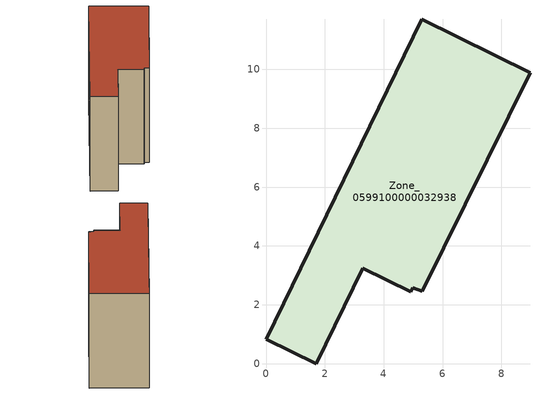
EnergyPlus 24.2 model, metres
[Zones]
Zone_0599100000032938
 floor ground (C_G): 0,0.83 5.3,11.7 8.97,9.89 5.3,2.47 4.99,2.58 4.92,2.45 3.28,3.24 1.71,0 z0
 wall outside (C_F): 5.3,11.7 0,0.83 1.71,0 3.28,3.24 4.92,2.45 4.99,2.58 5.3,2.47 8.97,9.89 5.3,11.7 z0:7.5
 roof outside (C_R): 4.92,2.45 4.99,2.58 5.3,2.47 8.97,9.89 5.3,11.7 0,0.83 1.71,0 3.28,3.24 z7.5
[BUILDING]
Pand.0599100000032938: North Axis=0; Terrain=City; Loads Convergence Tolerance Value=0.04; Temperature Convergence Tolerance Value=0.4; Solar Distribution=FullExterior; Maximum Number of Warmup Days=25; Minimum Number of Warmup Days=1
[Site:Location]
Rotterdam.The.Hague.AP_ZH_NLD Design_Conditions: Latitude=51.96; Longitude=4.45; Time Zone=1; Elevation=-4.5
[SITE:GROUNDTEMPERATURE:BUILDINGSURFACE]
18, 18, 18, 18, 18, 18, 18, 18, 18, 18, 18, 18
[MATERIAL] Thermal Absorptance=0.9; Solar Absorptance=0.7; Visible Absorptance=0.7
Name | Roughness | Thickness | Conductivity | Density | Specific Heat
G.TC.1946 | MediumSmooth | 0.15 | 1 | 540 | 1210
F.TC.1946 | Rough | 0.3 | 0.857143 | 1920 | 840
R.TC.1946 | MediumRough | 0.2 | 0.909091 | 1500 | 1000
[CONSTRUCTION]
C_G: G.TC.1946
C_F: F.TC.1946
C_R: R.TC.1946
[ZONE]
Zone_0599100000032938: Type=1; Multiplier=1; Ceiling Height=Autocalculate; Volume=Autocalculate; Floor Area=autocalculate; Part of Total Floor Area=Yes
[ZONEINFILTRATION:DESIGNFLOWRATE]
Infil_Zone_0599100000032938: Zone or ZoneList or Space or SpaceList=Zone_0599100000032938; Schedule=AlwaysOn; Design Flow Rate Calculation Method=Flow/Area; Flow Rate per Floor Area=0.003; Constant Term Coefficient=1; Temperature Term Coefficient=0; Velocity Term Coefficient=0; Velocity Squared Term Coefficient=0
[HVACTEMPLATE:ZONE:IDEALLOADSAIRSYSTEM]
Zone_0599100000032938: Maximum Heating Supply Air Temperature=50; Minimum Cooling Supply Air Temperature=13; Maximum Heating Supply Air Humidity Ratio=0.0156; Minimum Cooling Supply Air Humidity Ratio=0.0077; Heating Limit=NoLimit; Cooling Limit=NoLimit; Dehumidification Control Type=ConstantSensibleHeatRatio; Cooling Sensible Heat Ratio=0.7; Dehumidification Setpoint=60; Humidification Control Type=None; Humidification Setpoint=30; Outdoor Air Method=None; Outdoor Air Flow Rate per Person=0.00944; Outdoor Air Flow Rate per Zone Floor Area=0; Outdoor Air Flow Rate per Zone=0; Demand Controlled Ventilation Type=None; Outdoor Air Economizer Type=NoEconomizer; Heat Recovery Type=None; Sensible Heat Recovery Effectiveness=0.7; Latent Heat Recovery Effectiveness=0.65
[ZONECONTROL:THERMOSTAT]
ThermostatControl_Zone_0599100000032938: Zone or ZoneList=Zone_0599100000032938; Control Type Schedule=DualSetpointControlType; Control 1=Thermostat_Zone_0599100000032938; Temperature Difference Between Cutout And Setpoint=0
[THERMOSTATSETPOINT:DUALSETPOINT]
Thermostat_Zone_0599100000032938: Heating Setpoint Temperature Schedule=HeatingSetpoint_Zone_0599100000032938; Cooling Setpoint Temperature Schedule=CoolingSetpoint_Zone_0599100000032938
[SCHEDULE:COMPACT]
HeatingSetpoint_Zone_0599100000032938: Through: 12/31, For: AllDays, Until: 24:00, 21
CoolingSetpoint_Zone_0599100000032938: Through: 12/31, For: AllDays, Until: 24:00, 24
DualSetpointControlType: Through: 12/31, For: AllDays, Until: 24:00, 4
AlwaysOn: Through: 12/31, For: AllDays, Until: 24:00, 1
